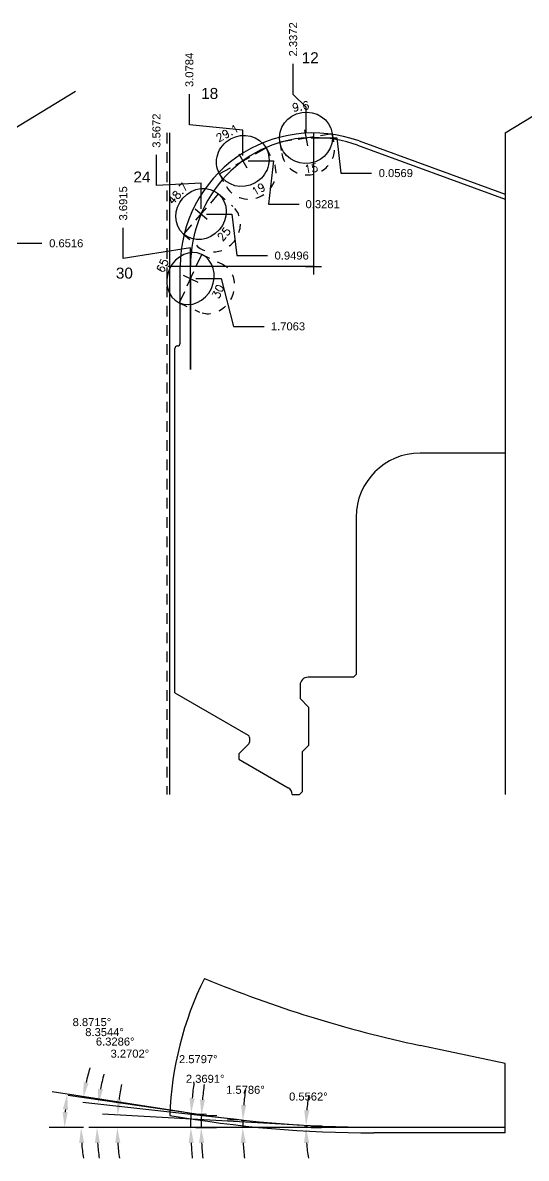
# Model space of a CAD drawing. Header units: inches. Extents: x 105.3 to 145.9, y -21.1 to -7.6.
# Drawn here: x 115.87 to 121.78, y -21.06 to -7.76 of the extents above; entities that cross this region are included whole.
import ezdxf
from ezdxf.enums import TextEntityAlignment as Align

# ---------------------------------------------------------------- set-up
doc = ezdxf.new("R2010")
doc.units = ezdxf.units.IN
doc.header["$MEASUREMENT"] = 0
doc.header["$PDMODE"] = 35
doc.linetypes.add('CENTER2', pattern=[1.125, 0.75, -0.125, 0.125, -0.125])
doc.linetypes.add('HIDDEN2', pattern=[0.1875, 0.125, -0.0625])
doc.layers.get('Defpoints').update_dxf_attribs({"color": 10})
doc.layers.add('Blade_2', color=7, linetype='Continuous', true_color=0xcccc00)
for name, color, linetype in [('CLine', 5, 'CENTER2'), ('Dims', 4, 'Continuous'), ('Title Block', 7, 'Continuous')]:
    doc.layers.add(name, color=color, linetype=linetype)
doc.styles.add('RomanS', font='romans')
doc.styles.get("Standard").update_dxf_attribs({"font": 'arial.ttf'})
doc.dimstyles.get("Standard").update_dxf_attribs({"dimtxt": 0.09375, "dimasz": 0.18, "dimexe": 0.18, "dimexo": 0.0625, "dimgap": 0.09, "dimtad": 0, "dimtih": 1, "dimtoh": 1, "dimdec": 4, "dimzin": 0, "dimdsep": 46, "dimtxsty": 'Standard', "dimcen": 0.09, "dimadec": 4, "dimazin": 0, "dimtfac": 1, "dimtdec": 4, "dimtofl": 0, "dimtmove": 0, "dimatfit": 3, "dimfxl": 1, "dimtolj": 1, "dimtzin": 0, "dimarcsym": 0})

# ---------------------------------------------------------------- blocks, each defined once
blk = doc.blocks.new('*D127')
at = {"layer": 'Defpoints', "color": 0, "transparency": 16777216}
for p in [(116.65, -20.697), (116.983, -20.647), (119.176, -20.673), (119.216, -20.675), (121.533, -20.697)]:
    blk.add_point(p, dxfattribs=at)
at = {"layer": 'Dims', "color": 0, "lineweight": -2, "transparency": 16777216}
blk.add_line((119.114, -20.67), (116.808, -20.538), dxfattribs=at)
for start, end in [(168.8267, 172.7782), (183.9516, 187.9031)]:
    blk.add_arc((119.593, -20.697), 2.61, start, end, dxfattribs=at)
at = {"layer": 'Dims', "color": 0, "transparency": 16777216}
for points in [[(117.034, -20.372), (116.974, -20.366), (116.987, -20.548)], [(116.959, -20.878), (117.019, -20.876), (116.983, -20.697)]]:
    blk.add_solid(points, dxfattribs=at)
at = {"layer": 'Dims', "color": 0, "transparency": 16777216, "insert": (117.131, -19.831), "char_height": 0.09375, "attachment_point": 5}
blk.add_mtext('\\A1;3.2702°', dxfattribs=at)
blk = doc.blocks.new('*D128')
at = {"layer": 'Defpoints', "color": 0, "transparency": 16777216}
for p in [(116.746, -20.606), (118.435, -20.61), (118.475, -20.614), (116.65, -20.697), (121.533, -20.697)]:
    blk.add_point(p, dxfattribs=at)
at = {"layer": 'Dims', "color": 0, "lineweight": -2, "transparency": 16777216}
blk.add_line((118.373, -20.603), (116.581, -20.404), dxfattribs=at)
for start, end in [(165.3386, 169.505), (184.1664, 188.3327)]:
    blk.add_arc((119.221, -20.697), 2.476, start, end, dxfattribs=at)
at = {"layer": 'Dims', "color": 0, "transparency": 16777216}
for points in [[(116.816, -20.25), (116.756, -20.242), (116.76, -20.424)], [(116.721, -20.878), (116.781, -20.876), (116.745, -20.697)]]:
    blk.add_solid(points, dxfattribs=at)
at = {"layer": 'Dims', "color": 0, "transparency": 16777216, "insert": (116.959, -19.69), "char_height": 0.09375, "attachment_point": 5}
blk.add_mtext('\\A1;6.3286°', dxfattribs=at)
blk = doc.blocks.new('*D129')
at = {"layer": 'Defpoints', "color": 0, "transparency": 16777216}
for p in [(116.562, -20.58), (117.946, -20.546), (117.986, -20.552), (116.65, -20.697), (121.533, -20.697)]:
    blk.add_point(p, dxfattribs=at)
at = {"layer": 'Dims', "color": 0, "lineweight": -2, "transparency": 16777216}
for p, q in [((117.884, -20.537), (116.407, -20.32)), ((116.587, -20.697), (116.379, -20.697))]:
    blk.add_line(p, q, dxfattribs=at)
for start, end in [(163.0987, 167.3722), (184.2734, 188.5469)]:
    blk.add_arc((118.973, -20.697), 2.414, start, end, dxfattribs=at)
at = {"layer": 'Dims', "color": 0, "transparency": 16777216}
for points in [[(116.647, -20.175), (116.588, -20.164), (116.585, -20.346)], [(116.536, -20.878), (116.596, -20.876), (116.559, -20.697)]]:
    blk.add_solid(points, dxfattribs=at)
at = {"layer": 'Dims', "color": 0, "transparency": 16777216, "insert": (116.834, -19.579), "char_height": 0.09375, "attachment_point": 5}
blk.add_mtext('\\A1;8.3544°', dxfattribs=at)
blk = doc.blocks.new('*D130')
at = {"layer": 'Defpoints', "color": 0, "transparency": 16777216}
for p in [(119.196, -20.674), (119.196, -20.689), (119.196, -20.697), (121.533, -20.697)]:
    blk.add_point(p, dxfattribs=at)
at = {"layer": 'Dims', "color": 0, "lineweight": -2, "transparency": 16777216}
for p, q in [((119.258, -20.697), (119.376, -20.697)), ((119.259, -20.675), (119.376, -20.676))]:
    blk.add_line(p, q, dxfattribs=at)
for start, end in [(170.6157, 175.0297), (184.414, 188.828)]:
    blk.add_arc((121.533, -20.697), 2.337, start, end, dxfattribs=at)
at = {"layer": 'Dims', "color": 0, "transparency": 16777216}
for points in [[(119.235, -20.496), (119.175, -20.493), (119.196, -20.674)], [(119.173, -20.878), (119.233, -20.876), (119.196, -20.697)]]:
    blk.add_solid(points, dxfattribs=at)
at = {"layer": 'Dims', "color": 0, "transparency": 16777216, "insert": (119.224, -20.334), "char_height": 0.09375, "attachment_point": 5}
blk.add_mtext('\\A1;0.5562°', dxfattribs=at)
blk = doc.blocks.new('*D131')
at = {"layer": 'Defpoints', "color": 0, "transparency": 16777216}
for p in [(118.456, -20.612), (118.454, -20.669), (118.455, -20.697), (121.533, -20.697)]:
    blk.add_point(p, dxfattribs=at)
at = {"layer": 'Dims', "color": 0, "lineweight": -2, "transparency": 16777216}
for p, q in [((118.393, -20.61), (118.275, -20.607)), ((118.392, -20.697), (118.274, -20.697))]:
    blk.add_line(p, q, dxfattribs=at)
for start, end in [(171.7217, 175.0716), (183.3498, 186.6997)]:
    blk.add_arc((121.533, -20.697), 3.079, start, end, dxfattribs=at)
at = {"layer": 'Dims', "color": 0, "transparency": 16777216}
for points in [[(118.495, -20.434), (118.435, -20.431), (118.455, -20.612)], [(118.429, -20.878), (118.489, -20.876), (118.454, -20.697)]]:
    blk.add_solid(points, dxfattribs=at)
at = {"layer": 'Dims', "color": 0, "transparency": 16777216, "insert": (118.486, -20.255), "char_height": 0.09375, "attachment_point": 5}
blk.add_mtext('\\A1;1.5786°', dxfattribs=at)
blk = doc.blocks.new('*D132')
at = {"layer": 'Defpoints', "color": 0, "transparency": 16777216}
for p in [(117.969, -20.55), (117.966, -20.697), (117.968, -20.648), (121.533, -20.697)]:
    blk.add_point(p, dxfattribs=at)
at = {"layer": 'Dims', "color": 0, "lineweight": -2, "transparency": 16777216}
for p, q in [((118.031, -20.552), (118.15, -20.557)), ((118.028, -20.697), (118.147, -20.697))]:
    blk.add_line(p, q, dxfattribs=at)
for start, end in [(171.8456, 174.7383), (182.8926, 185.7853)]:
    blk.add_arc((121.533, -20.697), 3.566, start, end, dxfattribs=at)
at = {"layer": 'Dims', "color": 0, "transparency": 16777216}
for points in [[(118.012, -20.372), (117.953, -20.368), (117.97, -20.55)], [(117.942, -20.878), (118.002, -20.876), (117.967, -20.697)]]:
    blk.add_solid(points, dxfattribs=at)
at = {"layer": 'Dims', "color": 0, "transparency": 16777216, "insert": (118.014, -20.126), "char_height": 0.09375, "attachment_point": 5}
blk.add_mtext('\\A1;2.3691°', dxfattribs=at)
blk = doc.blocks.new('*D137')
at = {"layer": 'Defpoints', "color": 0, "transparency": 16777216}
for p in [(119.046, -8.236), (119.196, -9.104), (121.533, -9.047)]:
    blk.add_point(p, dxfattribs=at)
at = {"layer": 'Dims', "color": 0, "lineweight": -2, "transparency": 16777216}
for p, q in [((119.046, -8.596), (119.046, -8.236)), ((119.196, -8.744), (119.046, -8.596)), ((119.196, -9.041), (119.196, -8.744))]:
    blk.add_line(p, q, dxfattribs=at)
at = {"layer": 'Dims', "color": 0, "transparency": 16777216, "insert": (119.046, -7.951), "char_height": 0.0938, "attachment_point": 5, "rotation": 90}
blk.add_mtext('\\A1;2.3372', dxfattribs=at)
blk = doc.blocks.new('*D138')
at = {"layer": 'Defpoints', "color": 0, "transparency": 16777216}
for p in [(117.829, -8.594), (121.533, -9.047), (118.455, -9.375)]:
    blk.add_point(p, dxfattribs=at)
at = {"layer": 'Dims', "color": 0, "lineweight": -2, "transparency": 16777216}
for p, q in [((117.829, -8.954), (117.829, -8.594)), ((118.455, -9.015), (117.829, -8.954)), ((118.455, -9.313), (118.455, -9.015))]:
    blk.add_line(p, q, dxfattribs=at)
at = {"layer": 'Dims', "color": 0, "transparency": 16777216, "insert": (117.829, -8.309), "char_height": 0.0938, "attachment_point": 5, "rotation": 90}
blk.add_mtext('\\A1;3.0784', dxfattribs=at)
blk = doc.blocks.new('*D139')
at = {"layer": 'Defpoints', "color": 0, "transparency": 16777216}
for p in [(121.533, -9.047), (117.443, -9.304), (117.966, -9.997)]:
    blk.add_point(p, dxfattribs=at)
at = {"layer": 'Dims', "color": 0, "lineweight": -2, "transparency": 16777216}
for p, q in [((117.443, -9.664), (117.443, -9.304)), ((117.966, -9.637), (117.443, -9.664)), ((117.966, -9.934), (117.966, -9.637))]:
    blk.add_line(p, q, dxfattribs=at)
at = {"layer": 'Dims', "color": 0, "transparency": 16777216, "insert": (117.443, -9.02), "char_height": 0.0938, "attachment_point": 5, "rotation": 90}
blk.add_mtext('\\A1;3.5672', dxfattribs=at)
blk = doc.blocks.new('*D140')
at = {"layer": 'Defpoints', "color": 0, "transparency": 16777216}
for p in [(119.196, -9.104), (121.533, -9.047), (119.964, -9.518)]:
    blk.add_point(p, dxfattribs=at)
at = {"layer": 'Dims', "color": 0, "lineweight": -2, "transparency": 16777216}
for p, q in [((119.258, -9.104), (119.556, -9.104)), ((119.556, -9.104), (119.604, -9.518)), ((119.604, -9.518), (119.964, -9.518))]:
    blk.add_line(p, q, dxfattribs=at)
at = {"layer": 'Dims', "color": 0, "transparency": 16777216, "insert": (120.249, -9.518), "char_height": 0.0938, "attachment_point": 5}
blk.add_mtext('\\A1;0.0569', dxfattribs=at)
blk = doc.blocks.new('*D141')
at = {"layer": 'Defpoints', "color": 0, "transparency": 16777216}
for p in [(121.533, -9.047), (118.455, -9.375), (119.115, -9.882)]:
    blk.add_point(p, dxfattribs=at)
at = {"layer": 'Dims', "color": 0, "lineweight": -2, "transparency": 16777216}
for p, q in [((118.517, -9.375), (118.815, -9.375)), ((118.815, -9.375), (118.755, -9.882)), ((118.755, -9.882), (119.115, -9.882))]:
    blk.add_line(p, q, dxfattribs=at)
at = {"layer": 'Dims', "color": 0, "transparency": 16777216, "insert": (119.391, -9.882), "char_height": 0.0938, "attachment_point": 5}
blk.add_mtext('\\A1;0.3281', dxfattribs=at)
blk = doc.blocks.new('*D142')
at = {"layer": 'Defpoints', "color": 0, "transparency": 16777216}
for p in [(121.533, -9.047), (117.966, -9.997), (118.744, -10.484)]:
    blk.add_point(p, dxfattribs=at)
at = {"layer": 'Dims', "color": 0, "lineweight": -2, "transparency": 16777216}
for p, q in [((118.028, -9.997), (118.326, -9.997)), ((118.326, -9.997), (118.384, -10.484)), ((118.384, -10.484), (118.744, -10.484))]:
    blk.add_line(p, q, dxfattribs=at)
at = {"layer": 'Dims', "color": 0, "transparency": 16777216, "insert": (119.028, -10.484), "char_height": 0.0938, "attachment_point": 5}
blk.add_mtext('\\A1;0.9496', dxfattribs=at)
blk = doc.blocks.new('*D151')
at = {"layer": 'Defpoints', "color": 0, "transparency": 16777216}
for p in [(121.533, -9.047), (117.842, -10.753), (118.705, -11.313)]:
    blk.add_point(p, dxfattribs=at)
at = {"layer": 'Dims', "color": 0, "lineweight": -2, "transparency": 16777216}
for p, q in [((117.904, -10.753), (118.202, -10.753)), ((118.202, -10.753), (118.345, -11.313)), ((118.345, -11.313), (118.705, -11.313))]:
    blk.add_line(p, q, dxfattribs=at)
at = {"layer": 'Dims', "color": 0, "transparency": 16777216, "insert": (118.985, -11.313), "char_height": 0.0938, "attachment_point": 5}
blk.add_mtext('\\A1;1.7063', dxfattribs=at)
blk = doc.blocks.new('*D152')
at = {"layer": 'Defpoints', "color": 0, "transparency": 16777216}
for p in [(121.533, -9.047), (117.053, -10.157), (117.842, -10.753)]:
    blk.add_point(p, dxfattribs=at)
at = {"layer": 'Dims', "color": 0, "lineweight": -2, "transparency": 16777216}
for p, q in [((117.053, -10.517), (117.053, -10.157)), ((117.842, -10.393), (117.053, -10.517)), ((117.842, -10.691), (117.842, -10.393))]:
    blk.add_line(p, q, dxfattribs=at)
at = {"layer": 'Dims', "color": 0, "transparency": 16777216, "insert": (117.053, -9.872), "char_height": 0.0938, "attachment_point": 5, "rotation": 90}
blk.add_mtext('\\A1;3.6915', dxfattribs=at)
blk = doc.blocks.new('CMark')
at = {"layer": 'CLine'}
for p, q in [((-0.094, 0), (0.094, 0)), ((0, 0.094), (0, -0.094))]:
    blk.add_line(p, q, dxfattribs=at)
blk = doc.blocks.new('*D197')
at = {"layer": 'Defpoints', "color": 0, "transparency": 16777216}
for p in [(115.694, -9.047), (115.351, -9.699), (116.1, -10.34)]:
    blk.add_point(p, dxfattribs=at)
at = {"layer": 'Dims', "color": 0, "lineweight": -2, "transparency": 16777216}
for p, q in [((115.414, -9.699), (115.711, -9.699)), ((115.711, -9.699), (115.74, -10.34)), ((115.74, -10.34), (116.1, -10.34))]:
    blk.add_line(p, q, dxfattribs=at)
at = {"layer": 'Dims', "color": 0, "transparency": 16777216, "insert": (116.385, -10.34), "char_height": 0.0938, "attachment_point": 5}
blk.add_mtext('\\A1;0.6516', dxfattribs=at)
blk = doc.blocks.new('1613@15')
for p, q in [((-0.17, 0), (-0.312, 0)), ((0.171, 0), (0.312, 0))]:
    blk.add_line(p, q)
at = {"color": 8, "linetype": 'HIDDEN2', "ltscale": 0.5}
blk.add_line((-0.312, 0), (-0.312, -0.135), dxfattribs=at)
at = {"color": 8, "linetype": 'HIDDEN2', "ltscale": 0.5, "flags": 128}
blk.add_lwpolyline([(0.312, 0), (0.312, -0.135)], dxfattribs=at)
blk.add_ellipse((0, 0), major_axis=(-0.312, 0), ratio=0.965926, start_param=-3.141592653589793, end_param=3.141592653589793)
at = {"color": 8, "linetype": 'HIDDEN2', "ltscale": 0.5}
blk.add_ellipse((0, -0.135), major_axis=(-0.312, 0), ratio=0.965926, start_param=0, end_param=3.141593, dxfattribs=at)
blk.add_blockref('CMark', (0, 0))
at = {"style": 'RomanS'}
blk.add_text('15', height=0.094, dxfattribs=at).set_placement((0, -0.364), align=Align.MIDDLE_CENTER)
blk.add_attdef('ANG', text='', height=0.094, dxfattribs=at).set_placement((0, 0.298), align=Align.BOTTOM_CENTER)
blk = doc.blocks.new('1613@19')
for p, q in [((-0.17, 0), (-0.313, 0)), ((0.171, 0), (0.312, 0))]:
    blk.add_line(p, q)
at = {"color": 8, "linetype": 'HIDDEN2', "ltscale": 0.5}
blk.add_line((-0.313, 0), (-0.313, -0.169), dxfattribs=at)
at = {"color": 8, "linetype": 'HIDDEN2', "ltscale": 0.5, "flags": 128}
blk.add_lwpolyline([(0.312, 0), (0.312, -0.169)], dxfattribs=at)
at = {"extrusion": (0, 0, -1)}
blk.add_ellipse((0, 0), major_axis=(-0.312, 0), ratio=0.945519, start_param=3.141593, end_param=9.424778, dxfattribs=at)
at = {"color": 8, "linetype": 'HIDDEN2', "ltscale": 0.5}
blk.add_ellipse((0, -0.169), major_axis=(0.312, 0), ratio=0.945519, start_param=3.141593, end_param=6.283185, dxfattribs=at)
blk.add_blockref('CMark', (0, 0))
at = {"style": 'RomanS'}
blk.add_text('19', height=0.094, dxfattribs=at).set_placement((0, -0.379), align=Align.MIDDLE_CENTER)
blk.add_attdef('ANG', text='', height=0.094, dxfattribs=at).set_placement((0, 0.298), align=Align.BOTTOM_CENTER)
blk = doc.blocks.new('1613@25')
for p, q in [((-0.17, 0), (-0.312, 0)), ((0.171, 0), (0.312, 0))]:
    blk.add_line(p, q)
at = {"color": 8, "linetype": 'HIDDEN2', "ltscale": 0.5}
blk.add_line((-0.312, 0), (-0.312, -0.22), dxfattribs=at)
at = {"color": 8, "linetype": 'HIDDEN2', "ltscale": 0.5, "flags": 128}
blk.add_lwpolyline([(0.312, 0), (0.312, -0.22)], dxfattribs=at)
blk.add_ellipse((0, 0), major_axis=(-0.312, 0), ratio=0.906308, start_param=-3.141592653589793, end_param=3.141592653589793)
at = {"color": 8, "linetype": 'HIDDEN2', "ltscale": 0.5}
blk.add_ellipse((0, -0.22), major_axis=(-0.312, 0), ratio=0.906308, start_param=0, end_param=3.141593, dxfattribs=at)
blk.add_blockref('CMark', (0, 0))
at = {"style": 'RomanS'}
blk.add_text('25', height=0.094, dxfattribs=at).set_placement((0, -0.356), align=Align.MIDDLE_CENTER)
blk.add_attdef('ANG', text='', height=0.094, dxfattribs=at).set_placement((0, 0.287), align=Align.BOTTOM_CENTER)
blk = doc.blocks.new('1613@30')
for p, q in [((-0.17, 0), (-0.312, 0)), ((0.171, 0), (0.312, 0))]:
    blk.add_line(p, q)
at = {"color": 8, "linetype": 'HIDDEN2', "ltscale": 0.5}
blk.add_line((-0.312, 0), (-0.312, -0.26), dxfattribs=at)
at = {"color": 8, "linetype": 'HIDDEN2', "ltscale": 0.5, "flags": 128}
blk.add_lwpolyline([(0.312, 0), (0.312, -0.26)], dxfattribs=at)
at = {"extrusion": (0, 0, -1)}
blk.add_ellipse((0, 0), major_axis=(-0.312, 0), ratio=0.866025, start_param=-3.141592653589793, end_param=3.141592653589793, dxfattribs=at)
at = {"color": 8, "linetype": 'HIDDEN2', "ltscale": 0.5, "extrusion": (0, 0, -1)}
blk.add_ellipse((0, -0.26), major_axis=(-0.312, 0), ratio=0.866025, start_param=3.068877, end_param=6.355901, dxfattribs=at)
blk.add_blockref('CMark', (0, 0))
at = {"style": 'RomanS'}
blk.add_text('30', height=0.094, dxfattribs=at).set_placement((0, -0.356), align=Align.MIDDLE_CENTER)
blk.add_attdef('ANG', text='', height=0.094, dxfattribs=at).set_placement((0, 0.287), align=Align.BOTTOM_CENTER)
blk = doc.blocks.new('*D211')
at = {"layer": 'Defpoints', "color": 0, "transparency": 16777216}
for p in [(116.369, -20.566), (117.822, -20.527), (117.862, -20.533), (116.65, -20.697), (121.533, -20.697)]:
    blk.add_point(p, dxfattribs=at)
at = {"layer": 'Dims', "color": 0, "lineweight": -2, "transparency": 16777216}
for p, q in [((117.76, -20.517), (116.218, -20.277)), ((116.587, -20.697), (116.186, -20.697))]:
    blk.add_line(p, q, dxfattribs=at)
blk.add_arc((118.91, -20.697), 2.544, 175.1832, 175.9453, dxfattribs=at)
at = {"layer": 'Dims', "color": 0, "transparency": 16777216}
for points in [[(116.345, -20.48), (116.405, -20.487), (116.396, -20.305)], [(116.402, -20.518), (116.342, -20.516), (116.366, -20.697)]]:
    blk.add_solid(points, dxfattribs=at)
at = {"layer": 'Dims', "color": 0, "transparency": 16777216, "insert": (116.686, -19.462), "char_height": 0.09375, "attachment_point": 5}
blk.add_mtext('\\A1;8.8715°', dxfattribs=at)
blk = doc.blocks.new('*D210')
at = {"layer": 'Defpoints', "color": 0, "transparency": 16777216}
for p in [(117.845, -20.531), (117.842, -20.697), (117.846, -20.642), (121.533, -20.697)]:
    blk.add_point(p, dxfattribs=at)
at = {"layer": 'Dims', "color": 0, "lineweight": -2, "transparency": 16777216}
for p, q in [((117.908, -20.534), (118.029, -20.539)), ((117.904, -20.697), (118.025, -20.697))]:
    blk.add_line(p, q, dxfattribs=at)
for start, end in [(171.8267, 174.6235), (182.7968, 185.5935)]:
    blk.add_arc((121.533, -20.697), 3.688, start, end, dxfattribs=at)
at = {"layer": 'Dims', "color": 0, "transparency": 16777216}
for points in [[(117.891, -20.354), (117.831, -20.349), (117.849, -20.531)], [(117.82, -20.878), (117.88, -20.876), (117.845, -20.697)]]:
    blk.add_solid(points, dxfattribs=at)
at = {"layer": 'Dims', "color": 0, "transparency": 16777216, "insert": (117.933, -19.896), "char_height": 0.09375, "attachment_point": 5}
blk.add_mtext('\\A1;2.5797°', dxfattribs=at)

msp = doc.modelspace()

# ---------------------------------------------------------------- linework, layer by layer
at = {"linetype": 'HIDDEN2'}
msp.add_line((117.56303, -9.04696), (117.56303, -16.79696), dxfattribs=at)
for p, q in [((117.59563, -9.04696), (117.59563, -16.79696)), ((119.28313, -9.04696), (119.28313, -10.60946)), ((119.81753, -9.14119), (121.53313, -9.76561)), ((121.53313, -9.04696), (121.53313, -16.79696)), ((119.28313, -10.60946), (117.57563, -10.60946)), ((117.72063, -11.51051), (117.72063, -10.60946)), ((117.65813, -15.60428), (117.65813, -11.57301)), ((121.53313, -12.79696), (120.53313, -12.79696)), ((119.78313, -13.54696), (119.78313, -15.39071)), ((119.75188, -15.42196), (119.22063, -15.42196)), ((119.78313, -15.39071), (119.75188, -15.42196)), ((119.12688, -15.51571), (119.12688, -15.67196)), ((117.65813, -15.60428), (118.5175, -16.10044)), ((119.12688, -15.67196), (119.22578, -15.77086)), ((119.22578, -15.77086), (119.22578, -16.22111)), ((118.52398, -16.20364), (118.40813, -16.31949)), ((118.53313, -16.1275), (118.53313, -16.18154)), ((119.22578, -16.22111), (119.14993, -16.29696)), ((118.40813, -16.31949), (118.40813, -16.38199)), ((119.14993, -16.29696), (119.14993, -16.76571)), ((118.40813, -16.38199), (118.98625, -16.71577)), ((119.03313, -16.79696), (119.11868, -16.79696)), ((119.14993, -16.76571), (119.11868, -16.79696)), ((121.53313, -19.947), (120.53313, -19.73444)), ((121.53313, -20.697), (121.53313, -19.947)), ((121.53313, -20.7595), (121.53313, -20.697)), ((121.53313, -20.7595), (119.99103, -20.7595))]:
    msp.add_line(p, q)
at = {"color": 1}
for p, q in [((119.79901, -9.19209), (121.53313, -9.82326)), ((117.8416, -11.81695), (117.8416, -10.60946)), ((117.8416, -10.77206), (117.8416, -11.81695)), ((117.8216, -20.52712), (117.8616, -20.53337)), ((119.99103, -20.697), (116.64999, -20.697))]:
    msp.add_line(p, q, dxfattribs=at)
at = {"color": 3}
for p, q in [((117.8216, -20.52712), (117.8616, -20.53334)), ((117.94597, -20.54614), (117.98597, -20.55202)), ((118.43468, -20.60983), (118.47468, -20.61426)), ((119.17596, -20.67314), (119.21596, -20.67543))]:
    msp.add_line(p, q, dxfattribs=at)
msp.add_lwpolyline([(121.53313, -20.697), (119.99103, -20.697, -0.04296551), (117.60893, -20.49192)], format="xyb")
for centre, radius, start, end in [((119.28313, -10.60946), 1.5625, 70, 180.000139), ((117.68938, -11.57301), 0.03125, 90.000139, 180), ((117.68938, -11.51051), 0.03125, 270.000139, 0), ((120.53313, -13.54696), 0.75, 90, 180), ((119.22063, -15.51571), 0.09375, 90, 180), ((118.50188, -16.1275), 0.03125, 0, 60), ((118.50188, -16.18154), 0.03125, 315, 0), ((118.93938, -16.79696), 0.09375, 0, 60), ((121.53313, -20.697), 3.9375, 153.658483, 177.911502), ((123.54785, -5.5513), 14.5, 247.523693, 258), ((119.99103, -6.7595), 14, 260.159083, 270)]:
    msp.add_arc(centre, radius, start, end)
at = {"color": 1}
for centre, radius, start, end in [((119.28313, -10.60946), 1.50833, 70, 90), ((121.53313, -20.697), 3.69153, 177.420256, 180)]:
    msp.add_arc(centre, radius, start, end, dxfattribs=at)
at = {"color": 3}
for radius, start in [(3.69153, 177.420256), (3.56716, 177.63093), (3.07844, 178.421405), (2.33716, 179.443758)]:
    msp.add_arc((121.53313, -20.697), radius, start, 180, dxfattribs=at)
at = {"color": 1}
msp.add_ellipse((119.28313, -10.60946), major_axis=(0, -1.50833), ratio=0.95570675, start_param=3.14159265, end_param=4.71238898, dxfattribs=at)
at = {"layer": 'Title Block'}
for p, q in [((115.69391, -9.04696), (116.4919, -8.55658)), ((121.53313, -9.04696), (122.33112, -8.55658))]:
    msp.add_line(p, q, dxfattribs=at)

# ---------------------------------------------------------------- block references
msp.add_blockref('CMark', (119.28313, -10.60946))
at = {"layer": 'Blade_2'}
for name, p, rotation, values in [('1613@15', (119.19596, -9.10389), 9.6, {'ANG': '9.6'}), ('1613@19', (118.45468, -9.37509), 29.1, {'ANG': '29.1'}), ('1613@25', (117.96597, -9.99657), 48.70000000000001, {'ANG': '48.7'}), ('1613@30', (117.8416, -10.75326), 65, {'ANG': '65'})]:
    msp.add_blockref(name, p, dxfattribs=dict(at, rotation=rotation)).add_auto_attribs(values)

# ---------------------------------------------------------------- texts
for s, p in [('12', (119.14539, -8.23036)), ('18', (117.96703, -8.6485)), ('24', (117.17258, -9.62739)), ('30', (116.9666, -10.75326))]:
    msp.add_text(s, height=0.128574, dxfattribs=at).set_placement(p)

# ---------------------------------------------------------------- dimensions: what is measured, and where the dimension line sits
at = {"layer": 'Dims'}
for feature_location, offset, dtype, origin, picture, middle in [((119.19596, -9.10389), (-0.14981, 0.86775), 1, (121.53313, -9.04696), '*D137', (119.04615, -7.95122)), ((118.454684, -9.375092), (-0.625291, 0.781363), 1, (121.533128, -9.04696), '*D138', (117.829394, -8.309355)), ((117.96597, -9.99657), (-0.52285, 0.69235), 1, (121.53313, -9.04696), '*D139', (117.44312, -9.02014)), ((115.35139, -9.69859), (0.74871, -0.64138), 0, (115.69391, -9.04696), '*D197', (116.38467, -10.33997)), ((117.8416, -10.75326), (-0.78834, 0.59641), 1, (121.53313, -9.04696), '*D152', (117.05327, -9.87193)), ((117.8416, -10.75326), (0.86293, -0.55945), 0, (121.53313, -9.04696), '*D151', (118.98472, -11.31271)), ((117.96597, -9.99657), (0.7777, -0.48709), 0, (121.53313, -9.04696), '*D142', (119.02824, -10.48366)), ((118.45468, -9.37509), (0.66068, -0.50728), 0, (121.53313, -9.04696), '*D141', (119.39092, -9.88237)), ((119.19596, -9.10389), (0.76822, -0.41446), 0, (121.53313, -9.04696), '*D140', (120.24888, -9.51835))]:
    dim = msp.add_ordinate_dim(feature_location=feature_location, offset=offset, dtype=dtype, origin=origin, dimstyle='Standard', dxfattribs=at)
    dim.commit()
    dim.dimension.update_dxf_attribs({"geometry": picture, "text_midpoint": middle})
for base, line1, line2, picture, middle in [((116.36927234, -20.56575006), ((121.53312806, -20.69699649), (116.64999115, -20.69699649)), ((117.82160294, -20.52712159), (117.86160294, -20.53336504)), '*D211', (116.68553271, -19.46239877)), ((116.56215357, -20.57971788), ((121.53312806, -20.69699649), (116.64999115, -20.69699649)), ((117.98597281, -20.55201837), (117.94597281, -20.54614421)), '*D129', (116.83384821, -19.57893)), ((116.74641881, -20.6058582), ((121.53312806, -20.69699649), (116.64999115, -20.69699649)), ((118.47468428, -20.6142649), (118.43468428, -20.60982863)), '*D128', (116.95869391, -19.69018157)), ((116.9834602, -20.647335), ((121.5331281, -20.6969965), (116.6499912, -20.6969965)), ((119.2159633, -20.6754291), (119.1759633, -20.6731436)), '*D127', (117.1306548, -19.8314648))]:
    dim = msp.add_angular_dim_2l(base=base, line1=line1, line2=line2, dimstyle='Standard', dxfattribs=at)
    dim.commit()
    dim.dimension.update_dxf_attribs({"geometry": picture, "text_midpoint": middle, "dimtype": 162})
for base, p1, p2, picture, middle in [((117.845602, -20.641649), (117.845344, -20.530842), (117.841603, -20.696996), '*D210', (117.933139, -19.896379)), ((117.967753, -20.647853), (117.969022, -20.549544), (117.965973, -20.696996), '*D132', (118.013508, -20.125514)), ((118.454095, -20.668718), (118.455853, -20.612191), (118.454684, -20.696996), '*D131', (118.485914, -20.25458)), ((119.196083, -20.689434), (119.196073, -20.674307), (119.195963, -20.696996), '*D130', (119.224432, -20.334013))]:
    dim = msp.add_angular_dim_3p(base=base, center=(121.533128, -20.696996), p1=p1, p2=p2, dimstyle='Standard', dxfattribs=at)
    dim.commit()
    dim.dimension.update_dxf_attribs({"geometry": picture, "text_midpoint": middle, "dimtype": 165})

doc.saveas('drawing.dxf')
